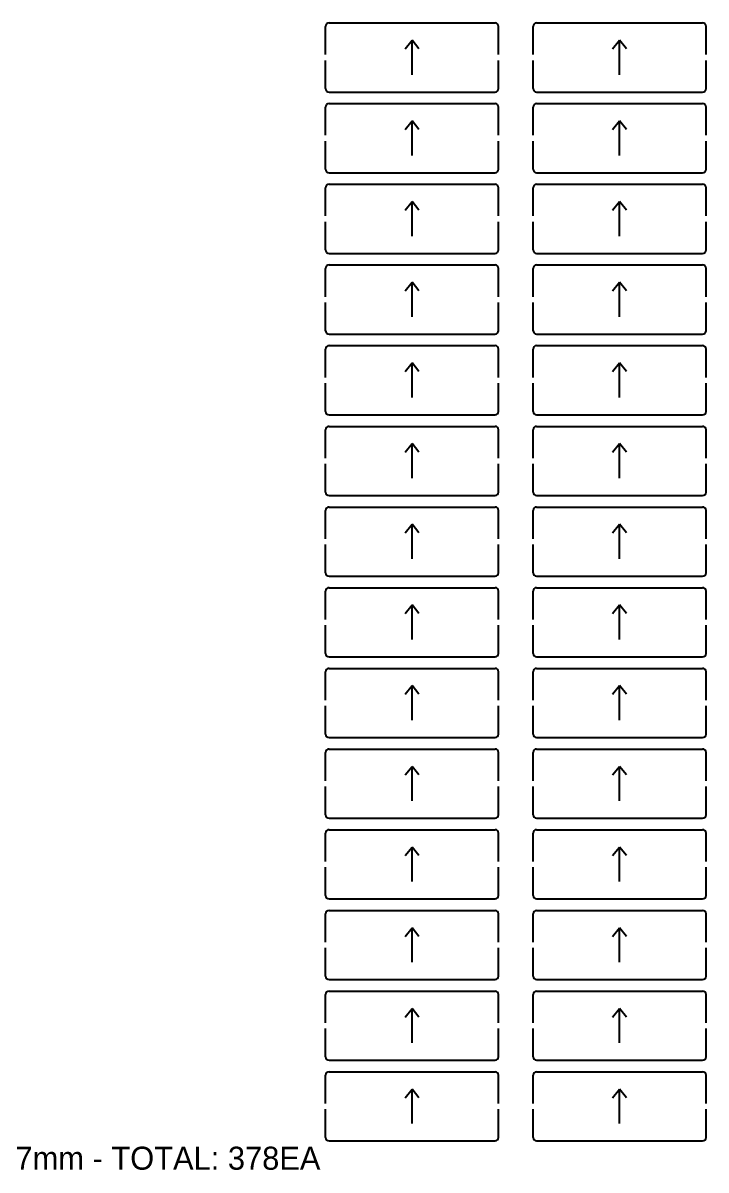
# Model space of a CAD drawing. Extents: x 0 to 438, y 0 to 206.
# Drawn here: x 59.2 to 118.5, y 2 to 101.5 of the extents above; entities that cross this region are included whole.
import ezdxf

# ---------------------------------------------------------------- set-up
doc = ezdxf.new("R2010")
doc.units = 0
for name, color, linetype in [('DIMENSION', 5, 'Continuous'), ('SAMPLE', 4, 'Continuous'), ('TEXT', 8, 'Continuous')]:
    doc.layers.add(name, color=color, linetype=linetype)

msp = doc.modelspace()

# ---------------------------------------------------------------- linework, layer by layer
at = {"layer": 'DIMENSION'}
for p, q in [((92.4, 99.25), (93, 100)), ((93, 97), (93, 100)), ((93.6, 99.25), (93, 100)), ((110.4, 99.25), (111, 100)), ((111, 97), (111, 100)), ((111.6, 99.25), (111, 100)), ((92.4, 92.25), (93, 93)), ((93, 90), (93, 93)), ((93.6, 92.25), (93, 93)), ((110.4, 92.25), (111, 93)), ((111, 90), (111, 93)), ((111.6, 92.25), (111, 93)), ((92.4, 85.25), (93, 86)), ((93, 83), (93, 86)), ((93.6, 85.25), (93, 86)), ((110.4, 85.25), (111, 86)), ((111, 83), (111, 86)), ((111.6, 85.25), (111, 86)), ((92.4, 78.25), (93, 79)), ((93, 76), (93, 79)), ((93.6, 78.25), (93, 79)), ((110.4, 78.25), (111, 79)), ((111, 76), (111, 79)), ((111.6, 78.25), (111, 79)), ((92.4, 71.25), (93, 72)), ((93, 69), (93, 72)), ((93.6, 71.25), (93, 72)), ((110.4, 71.25), (111, 72)), ((111, 69), (111, 72)), ((111.6, 71.25), (111, 72)), ((92.4, 64.25), (93, 65)), ((93, 62), (93, 65)), ((93.6, 64.25), (93, 65)), ((110.4, 64.25), (111, 65)), ((111, 62), (111, 65)), ((111.6, 64.25), (111, 65)), ((92.4, 57.25), (93, 58)), ((93, 55), (93, 58)), ((93.6, 57.25), (93, 58)), ((110.4, 57.25), (111, 58)), ((111, 55), (111, 58)), ((111.6, 57.25), (111, 58)), ((92.4, 50.25), (93, 51)), ((93, 48), (93, 51)), ((93.6, 50.25), (93, 51)), ((110.4, 50.25), (111, 51)), ((111, 48), (111, 51)), ((111.6, 50.25), (111, 51)), ((92.4, 43.25), (93, 44)), ((93, 41), (93, 44)), ((93.6, 43.25), (93, 44)), ((110.4, 43.25), (111, 44)), ((111, 41), (111, 44)), ((111.6, 43.25), (111, 44)), ((92.4, 36.25), (93, 37)), ((93, 34), (93, 37)), ((93.6, 36.25), (93, 37)), ((110.4, 36.25), (111, 37)), ((111, 34), (111, 37)), ((111.6, 36.25), (111, 37)), ((92.4, 29.25), (93, 30)), ((93, 27), (93, 30)), ((93.6, 29.25), (93, 30)), ((110.4, 29.25), (111, 30)), ((111, 27), (111, 30)), ((111.6, 29.25), (111, 30)), ((92.4, 22.25), (93, 23)), ((93, 20), (93, 23)), ((93.6, 22.25), (93, 23)), ((110.4, 22.25), (111, 23)), ((111, 20), (111, 23)), ((111.6, 22.25), (111, 23)), ((92.4, 15.25), (93, 16)), ((93, 13), (93, 16)), ((93.6, 15.25), (93, 16)), ((110.4, 15.25), (111, 16)), ((111, 13), (111, 16)), ((111.6, 15.25), (111, 16)), ((92.4, 8.25), (93, 9)), ((93, 6), (93, 9)), ((93.6, 8.25), (93, 9)), ((110.4, 8.25), (111, 9)), ((111, 6), (111, 9)), ((111.6, 8.25), (111, 9))]:
    msp.add_line(p, q, dxfattribs=at)
at = {"layer": 'SAMPLE'}
for p, q in [((85.5228, 101.3148), (85.5, 101.2)), ((85.5, 98.75), (85.5, 101.2)), ((85.5879, 101.4121), (85.5228, 101.3148)), ((85.6852, 101.4772), (85.5879, 101.4121)), ((85.8, 101.5), (85.6852, 101.4772)), ((85.8, 101.5), (100.2, 101.5)), ((100.3148, 101.4772), (100.2, 101.5)), ((100.4121, 101.4121), (100.3148, 101.4772)), ((100.4772, 101.3148), (100.4121, 101.4121)), ((100.5, 101.2), (100.4772, 101.3148)), ((100.5, 98.75), (100.5, 101.2)), ((103.5228, 101.3148), (103.5, 101.2)), ((103.5, 98.75), (103.5, 101.2)), ((103.5879, 101.4121), (103.5228, 101.3148)), ((103.6852, 101.4772), (103.5879, 101.4121)), ((103.8, 101.5), (103.6852, 101.4772)), ((103.8, 101.5), (118.2, 101.5)), ((118.3148, 101.4772), (118.2, 101.5)), ((118.4121, 101.4121), (118.3148, 101.4772)), ((118.4772, 101.3148), (118.4121, 101.4121)), ((118.5, 101.2), (118.4772, 101.3148)), ((118.5, 98.75), (118.5, 101.2)), ((85.5, 95.8), (85.5, 98.25)), ((100.5, 95.8), (100.5, 98.25)), ((103.5, 95.8), (103.5, 98.25)), ((118.5, 95.8), (118.5, 98.25)), ((85.5, 95.8), (85.5228, 95.6852)), ((85.5228, 95.6852), (85.5879, 95.5879)), ((85.5879, 95.5879), (85.6852, 95.5228)), ((100.3148, 95.5228), (100.4121, 95.5879)), ((100.4121, 95.5879), (100.4772, 95.6852)), ((100.4772, 95.6852), (100.5, 95.8)), ((103.5, 95.8), (103.5228, 95.6852)), ((103.5228, 95.6852), (103.5879, 95.5879)), ((103.5879, 95.5879), (103.6852, 95.5228)), ((118.3148, 95.5228), (118.4121, 95.5879)), ((118.4121, 95.5879), (118.4772, 95.6852)), ((118.4772, 95.6852), (118.5, 95.8)), ((85.6852, 95.5228), (85.8, 95.5)), ((85.8, 95.5), (100.2, 95.5)), ((100.2, 95.5), (100.3148, 95.5228)), ((103.6852, 95.5228), (103.8, 95.5)), ((103.8, 95.5), (118.2, 95.5)), ((118.2, 95.5), (118.3148, 95.5228)), ((85.5228, 94.3148), (85.5, 94.2)), ((85.5, 91.75), (85.5, 94.2)), ((85.5879, 94.4121), (85.5228, 94.3148)), ((85.6852, 94.4772), (85.5879, 94.4121)), ((85.8, 94.5), (85.6852, 94.4772)), ((85.8, 94.5), (100.2, 94.5)), ((100.3148, 94.4772), (100.2, 94.5)), ((100.4121, 94.4121), (100.3148, 94.4772)), ((100.4772, 94.3148), (100.4121, 94.4121)), ((100.5, 94.2), (100.4772, 94.3148)), ((100.5, 91.75), (100.5, 94.2)), ((103.5228, 94.3148), (103.5, 94.2)), ((103.5, 91.75), (103.5, 94.2)), ((103.5879, 94.4121), (103.5228, 94.3148)), ((103.6852, 94.4772), (103.5879, 94.4121)), ((103.8, 94.5), (103.6852, 94.4772)), ((103.8, 94.5), (118.2, 94.5)), ((118.3148, 94.4772), (118.2, 94.5)), ((118.4121, 94.4121), (118.3148, 94.4772)), ((118.4772, 94.3148), (118.4121, 94.4121)), ((118.5, 94.2), (118.4772, 94.3148)), ((118.5, 91.75), (118.5, 94.2)), ((85.5, 88.8), (85.5, 91.25)), ((100.5, 88.8), (100.5, 91.25)), ((103.5, 88.8), (103.5, 91.25)), ((118.5, 88.8), (118.5, 91.25)), ((85.5, 88.8), (85.5228, 88.6852)), ((85.5228, 88.6852), (85.5879, 88.5879)), ((85.5879, 88.5879), (85.6852, 88.5228)), ((100.3148, 88.5228), (100.4121, 88.5879)), ((100.4121, 88.5879), (100.4772, 88.6852)), ((100.4772, 88.6852), (100.5, 88.8)), ((103.5, 88.8), (103.5228, 88.6852)), ((103.5228, 88.6852), (103.5879, 88.5879)), ((103.5879, 88.5879), (103.6852, 88.5228)), ((118.3148, 88.5228), (118.4121, 88.5879)), ((118.4121, 88.5879), (118.4772, 88.6852)), ((118.4772, 88.6852), (118.5, 88.8)), ((85.6852, 88.5228), (85.8, 88.5)), ((85.8, 88.5), (100.2, 88.5)), ((100.2, 88.5), (100.3148, 88.5228)), ((103.6852, 88.5228), (103.8, 88.5)), ((103.8, 88.5), (118.2, 88.5)), ((118.2, 88.5), (118.3148, 88.5228)), ((85.5228, 87.3148), (85.5, 87.2)), ((85.5, 84.75), (85.5, 87.2)), ((85.5879, 87.4121), (85.5228, 87.3148)), ((85.6852, 87.4772), (85.5879, 87.4121)), ((85.8, 87.5), (85.6852, 87.4772)), ((85.8, 87.5), (100.2, 87.5)), ((100.3148, 87.4772), (100.2, 87.5)), ((100.4121, 87.4121), (100.3148, 87.4772)), ((100.4772, 87.3148), (100.4121, 87.4121)), ((100.5, 87.2), (100.4772, 87.3148)), ((100.5, 84.75), (100.5, 87.2)), ((103.5228, 87.3148), (103.5, 87.2)), ((103.5, 84.75), (103.5, 87.2)), ((103.5879, 87.4121), (103.5228, 87.3148)), ((103.6852, 87.4772), (103.5879, 87.4121)), ((103.8, 87.5), (103.6852, 87.4772)), ((103.8, 87.5), (118.2, 87.5)), ((118.3148, 87.4772), (118.2, 87.5)), ((118.4121, 87.4121), (118.3148, 87.4772)), ((118.4772, 87.3148), (118.4121, 87.4121)), ((118.5, 87.2), (118.4772, 87.3148)), ((118.5, 84.75), (118.5, 87.2)), ((85.5, 81.8), (85.5, 84.25)), ((100.5, 81.8), (100.5, 84.25)), ((103.5, 81.8), (103.5, 84.25)), ((118.5, 81.8), (118.5, 84.25)), ((85.5, 81.8), (85.5228, 81.6852)), ((85.5228, 81.6852), (85.5879, 81.5879)), ((100.4121, 81.5879), (100.4772, 81.6852)), ((100.4772, 81.6852), (100.5, 81.8)), ((103.5, 81.8), (103.5228, 81.6852)), ((103.5228, 81.6852), (103.5879, 81.5879)), ((118.4121, 81.5879), (118.4772, 81.6852)), ((118.4772, 81.6852), (118.5, 81.8)), ((85.5879, 81.5879), (85.6852, 81.5228)), ((85.6852, 81.5228), (85.8, 81.5)), ((85.8, 81.5), (100.2, 81.5)), ((100.2, 81.5), (100.3148, 81.5228)), ((100.3148, 81.5228), (100.4121, 81.5879)), ((103.5879, 81.5879), (103.6852, 81.5228)), ((103.6852, 81.5228), (103.8, 81.5)), ((103.8, 81.5), (118.2, 81.5)), ((118.2, 81.5), (118.3148, 81.5228)), ((118.3148, 81.5228), (118.4121, 81.5879)), ((85.5228, 80.3148), (85.5, 80.2)), ((85.5, 77.75), (85.5, 80.2)), ((85.5879, 80.4121), (85.5228, 80.3148)), ((85.6852, 80.4772), (85.5879, 80.4121)), ((85.8, 80.5), (85.6852, 80.4772)), ((85.8, 80.5), (100.2, 80.5)), ((100.3148, 80.4772), (100.2, 80.5)), ((100.4121, 80.4121), (100.3148, 80.4772)), ((100.4772, 80.3148), (100.4121, 80.4121)), ((100.5, 80.2), (100.4772, 80.3148)), ((100.5, 77.75), (100.5, 80.2)), ((103.5228, 80.3148), (103.5, 80.2)), ((103.5, 77.75), (103.5, 80.2)), ((103.5879, 80.4121), (103.5228, 80.3148)), ((103.6852, 80.4772), (103.5879, 80.4121)), ((103.8, 80.5), (103.6852, 80.4772)), ((103.8, 80.5), (118.2, 80.5)), ((118.3148, 80.4772), (118.2, 80.5)), ((118.4121, 80.4121), (118.3148, 80.4772)), ((118.4772, 80.3148), (118.4121, 80.4121)), ((118.5, 80.2), (118.4772, 80.3148)), ((118.5, 77.75), (118.5, 80.2)), ((85.5, 74.8), (85.5, 77.25)), ((100.5, 74.8), (100.5, 77.25)), ((103.5, 74.8), (103.5, 77.25)), ((118.5, 74.8), (118.5, 77.25)), ((85.5, 74.8), (85.5228, 74.6852)), ((85.5228, 74.6852), (85.5879, 74.5879)), ((100.4121, 74.5879), (100.4772, 74.6852)), ((100.4772, 74.6852), (100.5, 74.8)), ((103.5, 74.8), (103.5228, 74.6852)), ((103.5228, 74.6852), (103.5879, 74.5879)), ((118.4121, 74.5879), (118.4772, 74.6852)), ((118.4772, 74.6852), (118.5, 74.8)), ((85.5879, 74.5879), (85.6852, 74.5228)), ((85.6852, 74.5228), (85.8, 74.5)), ((85.8, 74.5), (100.2, 74.5)), ((100.2, 74.5), (100.3148, 74.5228)), ((100.3148, 74.5228), (100.4121, 74.5879)), ((103.5879, 74.5879), (103.6852, 74.5228)), ((103.6852, 74.5228), (103.8, 74.5)), ((103.8, 74.5), (118.2, 74.5)), ((118.2, 74.5), (118.3148, 74.5228)), ((118.3148, 74.5228), (118.4121, 74.5879)), ((85.5228, 73.3148), (85.5, 73.2)), ((85.5, 70.75), (85.5, 73.2)), ((85.5879, 73.4121), (85.5228, 73.3148)), ((85.6852, 73.4772), (85.5879, 73.4121)), ((85.8, 73.5), (85.6852, 73.4772)), ((85.8, 73.5), (100.2, 73.5)), ((100.3148, 73.4772), (100.2, 73.5)), ((100.4121, 73.4121), (100.3148, 73.4772)), ((100.4772, 73.3148), (100.4121, 73.4121)), ((100.5, 73.2), (100.4772, 73.3148)), ((100.5, 70.75), (100.5, 73.2)), ((103.5228, 73.3148), (103.5, 73.2)), ((103.5, 70.75), (103.5, 73.2)), ((103.5879, 73.4121), (103.5228, 73.3148)), ((103.6852, 73.4772), (103.5879, 73.4121)), ((103.8, 73.5), (103.6852, 73.4772)), ((103.8, 73.5), (118.2, 73.5)), ((118.3148, 73.4772), (118.2, 73.5)), ((118.4121, 73.4121), (118.3148, 73.4772)), ((118.4772, 73.3148), (118.4121, 73.4121)), ((118.5, 73.2), (118.4772, 73.3148)), ((118.5, 70.75), (118.5, 73.2)), ((85.5, 67.8), (85.5, 70.25)), ((100.5, 67.8), (100.5, 70.25)), ((103.5, 67.8), (103.5, 70.25)), ((118.5, 67.8), (118.5, 70.25)), ((85.5, 67.8), (85.5228, 67.6852)), ((85.5228, 67.6852), (85.5879, 67.5879)), ((100.4121, 67.5879), (100.4772, 67.6852)), ((100.4772, 67.6852), (100.5, 67.8)), ((103.5, 67.8), (103.5228, 67.6852)), ((103.5228, 67.6852), (103.5879, 67.5879)), ((118.4121, 67.5879), (118.4772, 67.6852)), ((118.4772, 67.6852), (118.5, 67.8)), ((85.5879, 67.5879), (85.6852, 67.5228)), ((85.6852, 67.5228), (85.8, 67.5)), ((85.8, 67.5), (100.2, 67.5)), ((100.2, 67.5), (100.3148, 67.5228)), ((100.3148, 67.5228), (100.4121, 67.5879)), ((103.5879, 67.5879), (103.6852, 67.5228)), ((103.6852, 67.5228), (103.8, 67.5)), ((103.8, 67.5), (118.2, 67.5)), ((118.2, 67.5), (118.3148, 67.5228)), ((118.3148, 67.5228), (118.4121, 67.5879)), ((85.5228, 66.3148), (85.5, 66.2)), ((85.5, 63.75), (85.5, 66.2)), ((85.5879, 66.4121), (85.5228, 66.3148)), ((85.6852, 66.4772), (85.5879, 66.4121)), ((85.8, 66.5), (85.6852, 66.4772)), ((85.8, 66.5), (100.2, 66.5)), ((100.3148, 66.4772), (100.2, 66.5)), ((100.4121, 66.4121), (100.3148, 66.4772)), ((100.4772, 66.3148), (100.4121, 66.4121)), ((100.5, 66.2), (100.4772, 66.3148)), ((100.5, 63.75), (100.5, 66.2)), ((103.5228, 66.3148), (103.5, 66.2)), ((103.5, 63.75), (103.5, 66.2)), ((103.5879, 66.4121), (103.5228, 66.3148)), ((103.6852, 66.4772), (103.5879, 66.4121)), ((103.8, 66.5), (103.6852, 66.4772)), ((103.8, 66.5), (118.2, 66.5)), ((118.3148, 66.4772), (118.2, 66.5)), ((118.4121, 66.4121), (118.3148, 66.4772)), ((118.4772, 66.3148), (118.4121, 66.4121)), ((118.5, 66.2), (118.4772, 66.3148)), ((118.5, 63.75), (118.5, 66.2)), ((85.5, 60.8), (85.5, 63.25)), ((100.5, 60.8), (100.5, 63.25)), ((103.5, 60.8), (103.5, 63.25)), ((118.5, 60.8), (118.5, 63.25)), ((85.5, 60.8), (85.5228, 60.6852)), ((100.4772, 60.6852), (100.5, 60.8)), ((103.5, 60.8), (103.5228, 60.6852)), ((118.4772, 60.6852), (118.5, 60.8)), ((85.5228, 60.6852), (85.5879, 60.5879)), ((85.5879, 60.5879), (85.6852, 60.5228)), ((85.6852, 60.5228), (85.8, 60.5)), ((85.8, 60.5), (100.2, 60.5)), ((100.2, 60.5), (100.3148, 60.5228)), ((100.3148, 60.5228), (100.4121, 60.5879)), ((100.4121, 60.5879), (100.4772, 60.6852)), ((103.5228, 60.6852), (103.5879, 60.5879)), ((103.5879, 60.5879), (103.6852, 60.5228)), ((103.6852, 60.5228), (103.8, 60.5)), ((103.8, 60.5), (118.2, 60.5)), ((118.2, 60.5), (118.3148, 60.5228)), ((118.3148, 60.5228), (118.4121, 60.5879)), ((118.4121, 60.5879), (118.4772, 60.6852)), ((85.5228, 59.3148), (85.5, 59.2)), ((85.5, 56.75), (85.5, 59.2)), ((85.5879, 59.4121), (85.5228, 59.3148)), ((85.6852, 59.4772), (85.5879, 59.4121)), ((85.8, 59.5), (85.6852, 59.4772)), ((85.8, 59.5), (100.2, 59.5)), ((100.3148, 59.4772), (100.2, 59.5)), ((100.4121, 59.4121), (100.3148, 59.4772)), ((100.4772, 59.3148), (100.4121, 59.4121)), ((100.5, 59.2), (100.4772, 59.3148)), ((100.5, 56.75), (100.5, 59.2)), ((103.5228, 59.3148), (103.5, 59.2)), ((103.5, 56.75), (103.5, 59.2)), ((103.5879, 59.4121), (103.5228, 59.3148)), ((103.6852, 59.4772), (103.5879, 59.4121)), ((103.8, 59.5), (103.6852, 59.4772)), ((103.8, 59.5), (118.2, 59.5)), ((118.3148, 59.4772), (118.2, 59.5)), ((118.4121, 59.4121), (118.3148, 59.4772)), ((118.4772, 59.3148), (118.4121, 59.4121)), ((118.5, 59.2), (118.4772, 59.3148)), ((118.5, 56.75), (118.5, 59.2)), ((85.5, 53.8), (85.5, 56.25)), ((100.5, 53.8), (100.5, 56.25)), ((103.5, 53.8), (103.5, 56.25)), ((118.5, 53.8), (118.5, 56.25)), ((85.5, 53.8), (85.5228, 53.6852)), ((100.4772, 53.6852), (100.5, 53.8)), ((103.5, 53.8), (103.5228, 53.6852)), ((118.4772, 53.6852), (118.5, 53.8)), ((85.5228, 53.6852), (85.5879, 53.5879)), ((85.5879, 53.5879), (85.6852, 53.5228)), ((85.6852, 53.5228), (85.8, 53.5)), ((85.8, 53.5), (100.2, 53.5)), ((100.2, 53.5), (100.3148, 53.5228)), ((100.3148, 53.5228), (100.4121, 53.5879)), ((100.4121, 53.5879), (100.4772, 53.6852)), ((103.5228, 53.6852), (103.5879, 53.5879)), ((103.5879, 53.5879), (103.6852, 53.5228)), ((103.6852, 53.5228), (103.8, 53.5)), ((103.8, 53.5), (118.2, 53.5)), ((118.2, 53.5), (118.3148, 53.5228)), ((118.3148, 53.5228), (118.4121, 53.5879)), ((118.4121, 53.5879), (118.4772, 53.6852)), ((85.5228, 52.3148), (85.5, 52.2)), ((85.5, 49.75), (85.5, 52.2)), ((85.5879, 52.4121), (85.5228, 52.3148)), ((85.6852, 52.4772), (85.5879, 52.4121)), ((85.8, 52.5), (85.6852, 52.4772)), ((85.8, 52.5), (100.2, 52.5)), ((100.3148, 52.4772), (100.2, 52.5)), ((100.4121, 52.4121), (100.3148, 52.4772)), ((100.4772, 52.3148), (100.4121, 52.4121)), ((100.5, 52.2), (100.4772, 52.3148)), ((100.5, 49.75), (100.5, 52.2)), ((103.5228, 52.3148), (103.5, 52.2)), ((103.5, 49.75), (103.5, 52.2)), ((103.5879, 52.4121), (103.5228, 52.3148)), ((103.6852, 52.4772), (103.5879, 52.4121)), ((103.8, 52.5), (103.6852, 52.4772)), ((103.8, 52.5), (118.2, 52.5)), ((118.3148, 52.4772), (118.2, 52.5)), ((118.4121, 52.4121), (118.3148, 52.4772)), ((118.4772, 52.3148), (118.4121, 52.4121)), ((118.5, 52.2), (118.4772, 52.3148)), ((118.5, 49.75), (118.5, 52.2)), ((85.5, 46.8), (85.5, 49.25)), ((100.5, 46.8), (100.5, 49.25)), ((103.5, 46.8), (103.5, 49.25)), ((118.5, 46.8), (118.5, 49.25)), ((85.5, 46.8), (85.5228, 46.6852)), ((100.4772, 46.6852), (100.5, 46.8)), ((103.5, 46.8), (103.5228, 46.6852)), ((118.4772, 46.6852), (118.5, 46.8)), ((85.5228, 46.6852), (85.5879, 46.5879)), ((85.5879, 46.5879), (85.6852, 46.5228)), ((85.6852, 46.5228), (85.8, 46.5)), ((85.8, 46.5), (100.2, 46.5)), ((100.2, 46.5), (100.3148, 46.5228)), ((100.3148, 46.5228), (100.4121, 46.5879)), ((100.4121, 46.5879), (100.4772, 46.6852)), ((103.5228, 46.6852), (103.5879, 46.5879)), ((103.5879, 46.5879), (103.6852, 46.5228)), ((103.6852, 46.5228), (103.8, 46.5)), ((103.8, 46.5), (118.2, 46.5)), ((118.2, 46.5), (118.3148, 46.5228)), ((118.3148, 46.5228), (118.4121, 46.5879)), ((118.4121, 46.5879), (118.4772, 46.6852)), ((85.5228, 45.3148), (85.5, 45.2)), ((85.5, 42.75), (85.5, 45.2)), ((85.5879, 45.4121), (85.5228, 45.3148)), ((85.6852, 45.4772), (85.5879, 45.4121)), ((85.8, 45.5), (85.6852, 45.4772)), ((85.8, 45.5), (100.2, 45.5)), ((100.3148, 45.4772), (100.2, 45.5)), ((100.4121, 45.4121), (100.3148, 45.4772)), ((100.4772, 45.3148), (100.4121, 45.4121)), ((100.5, 45.2), (100.4772, 45.3148)), ((100.5, 42.75), (100.5, 45.2)), ((103.5228, 45.3148), (103.5, 45.2)), ((103.5, 42.75), (103.5, 45.2)), ((103.5879, 45.4121), (103.5228, 45.3148)), ((103.6852, 45.4772), (103.5879, 45.4121)), ((103.8, 45.5), (103.6852, 45.4772)), ((103.8, 45.5), (118.2, 45.5)), ((118.3148, 45.4772), (118.2, 45.5)), ((118.4121, 45.4121), (118.3148, 45.4772)), ((118.4772, 45.3148), (118.4121, 45.4121)), ((118.5, 45.2), (118.4772, 45.3148)), ((118.5, 42.75), (118.5, 45.2)), ((85.5, 39.8), (85.5, 42.25)), ((100.5, 39.8), (100.5, 42.25)), ((103.5, 39.8), (103.5, 42.25)), ((118.5, 39.8), (118.5, 42.25)), ((85.5, 39.8), (85.5228, 39.6852)), ((85.5228, 39.6852), (85.5879, 39.5879)), ((85.5879, 39.5879), (85.6852, 39.5228)), ((85.6852, 39.5228), (85.8, 39.5)), ((85.8, 39.5), (100.2, 39.5)), ((100.2, 39.5), (100.3148, 39.5228)), ((100.3148, 39.5228), (100.4121, 39.5879)), ((100.4121, 39.5879), (100.4772, 39.6852)), ((100.4772, 39.6852), (100.5, 39.8)), ((103.5, 39.8), (103.5228, 39.6852)), ((103.5228, 39.6852), (103.5879, 39.5879)), ((103.5879, 39.5879), (103.6852, 39.5228)), ((103.6852, 39.5228), (103.8, 39.5)), ((103.8, 39.5), (118.2, 39.5)), ((118.2, 39.5), (118.3148, 39.5228)), ((118.3148, 39.5228), (118.4121, 39.5879)), ((118.4121, 39.5879), (118.4772, 39.6852)), ((118.4772, 39.6852), (118.5, 39.8)), ((85.5228, 38.3148), (85.5, 38.2)), ((85.5, 35.75), (85.5, 38.2)), ((85.5879, 38.4121), (85.5228, 38.3148)), ((85.6852, 38.4772), (85.5879, 38.4121)), ((85.8, 38.5), (85.6852, 38.4772)), ((85.8, 38.5), (100.2, 38.5)), ((100.3148, 38.4772), (100.2, 38.5)), ((100.4121, 38.4121), (100.3148, 38.4772)), ((100.4772, 38.3148), (100.4121, 38.4121)), ((100.5, 38.2), (100.4772, 38.3148)), ((100.5, 35.75), (100.5, 38.2)), ((103.5228, 38.3148), (103.5, 38.2)), ((103.5, 35.75), (103.5, 38.2)), ((103.5879, 38.4121), (103.5228, 38.3148)), ((103.6852, 38.4772), (103.5879, 38.4121)), ((103.8, 38.5), (103.6852, 38.4772)), ((103.8, 38.5), (118.2, 38.5)), ((118.3148, 38.4772), (118.2, 38.5)), ((118.4121, 38.4121), (118.3148, 38.4772)), ((118.4772, 38.3148), (118.4121, 38.4121)), ((118.5, 38.2), (118.4772, 38.3148)), ((118.5, 35.75), (118.5, 38.2)), ((85.5, 32.8), (85.5, 35.25)), ((100.5, 32.8), (100.5, 35.25)), ((103.5, 32.8), (103.5, 35.25)), ((118.5, 32.8), (118.5, 35.25)), ((85.5, 32.8), (85.5228, 32.6852)), ((85.5228, 32.6852), (85.5879, 32.5879)), ((85.5879, 32.5879), (85.6852, 32.5228)), ((85.6852, 32.5228), (85.8, 32.5)), ((85.8, 32.5), (100.2, 32.5)), ((100.2, 32.5), (100.3148, 32.5228)), ((100.3148, 32.5228), (100.4121, 32.5879)), ((100.4121, 32.5879), (100.4772, 32.6852)), ((100.4772, 32.6852), (100.5, 32.8)), ((103.5, 32.8), (103.5228, 32.6852)), ((103.5228, 32.6852), (103.5879, 32.5879)), ((103.5879, 32.5879), (103.6852, 32.5228)), ((103.6852, 32.5228), (103.8, 32.5)), ((103.8, 32.5), (118.2, 32.5)), ((118.2, 32.5), (118.3148, 32.5228)), ((118.3148, 32.5228), (118.4121, 32.5879)), ((118.4121, 32.5879), (118.4772, 32.6852)), ((118.4772, 32.6852), (118.5, 32.8)), ((85.5228, 31.3148), (85.5, 31.2)), ((85.5, 28.75), (85.5, 31.2)), ((85.5879, 31.4121), (85.5228, 31.3148)), ((85.6852, 31.4772), (85.5879, 31.4121)), ((85.8, 31.5), (85.6852, 31.4772)), ((85.8, 31.5), (100.2, 31.5)), ((100.3148, 31.4772), (100.2, 31.5)), ((100.4121, 31.4121), (100.3148, 31.4772)), ((100.4772, 31.3148), (100.4121, 31.4121)), ((100.5, 31.2), (100.4772, 31.3148)), ((100.5, 28.75), (100.5, 31.2)), ((103.5228, 31.3148), (103.5, 31.2)), ((103.5, 28.75), (103.5, 31.2)), ((103.5879, 31.4121), (103.5228, 31.3148)), ((103.6852, 31.4772), (103.5879, 31.4121)), ((103.8, 31.5), (103.6852, 31.4772)), ((103.8, 31.5), (118.2, 31.5)), ((118.3148, 31.4772), (118.2, 31.5)), ((118.4121, 31.4121), (118.3148, 31.4772)), ((118.4772, 31.3148), (118.4121, 31.4121)), ((118.5, 31.2), (118.4772, 31.3148)), ((118.5, 28.75), (118.5, 31.2)), ((85.5, 25.8), (85.5, 28.25)), ((100.5, 25.8), (100.5, 28.25)), ((103.5, 25.8), (103.5, 28.25)), ((118.5, 25.8), (118.5, 28.25)), ((85.5, 25.8), (85.5228, 25.6852)), ((85.5228, 25.6852), (85.5879, 25.5879)), ((85.5879, 25.5879), (85.6852, 25.5228)), ((85.6852, 25.5228), (85.8, 25.5)), ((85.8, 25.5), (100.2, 25.5)), ((100.2, 25.5), (100.3148, 25.5228)), ((100.3148, 25.5228), (100.4121, 25.5879)), ((100.4121, 25.5879), (100.4772, 25.6852)), ((100.4772, 25.6852), (100.5, 25.8)), ((103.5, 25.8), (103.5228, 25.6852)), ((103.5228, 25.6852), (103.5879, 25.5879)), ((103.5879, 25.5879), (103.6852, 25.5228)), ((103.6852, 25.5228), (103.8, 25.5)), ((103.8, 25.5), (118.2, 25.5)), ((118.2, 25.5), (118.3148, 25.5228)), ((118.3148, 25.5228), (118.4121, 25.5879)), ((118.4121, 25.5879), (118.4772, 25.6852)), ((118.4772, 25.6852), (118.5, 25.8)), ((85.5228, 24.3148), (85.5, 24.2)), ((85.5, 21.75), (85.5, 24.2)), ((85.5879, 24.4121), (85.5228, 24.3148)), ((85.6852, 24.4772), (85.5879, 24.4121)), ((85.8, 24.5), (85.6852, 24.4772)), ((85.8, 24.5), (100.2, 24.5)), ((100.3148, 24.4772), (100.2, 24.5)), ((100.4121, 24.4121), (100.3148, 24.4772)), ((100.4772, 24.3148), (100.4121, 24.4121)), ((100.5, 24.2), (100.4772, 24.3148)), ((100.5, 21.75), (100.5, 24.2)), ((103.5228, 24.3148), (103.5, 24.2)), ((103.5, 21.75), (103.5, 24.2)), ((103.5879, 24.4121), (103.5228, 24.3148)), ((103.6852, 24.4772), (103.5879, 24.4121)), ((103.8, 24.5), (103.6852, 24.4772)), ((103.8, 24.5), (118.2, 24.5)), ((118.3148, 24.4772), (118.2, 24.5)), ((118.4121, 24.4121), (118.3148, 24.4772)), ((118.4772, 24.3148), (118.4121, 24.4121)), ((118.5, 24.2), (118.4772, 24.3148)), ((118.5, 21.75), (118.5, 24.2)), ((85.5, 18.8), (85.5, 21.25)), ((100.5, 18.8), (100.5, 21.25)), ((103.5, 18.8), (103.5, 21.25)), ((118.5, 18.8), (118.5, 21.25)), ((85.5, 18.8), (85.5228, 18.6852)), ((85.5228, 18.6852), (85.5879, 18.5879)), ((85.5879, 18.5879), (85.6852, 18.5228)), ((85.6852, 18.5228), (85.8, 18.5)), ((85.8, 18.5), (100.2, 18.5)), ((100.2, 18.5), (100.3148, 18.5228)), ((100.3148, 18.5228), (100.4121, 18.5879)), ((100.4121, 18.5879), (100.4772, 18.6852)), ((100.4772, 18.6852), (100.5, 18.8)), ((103.5, 18.8), (103.5228, 18.6852)), ((103.5228, 18.6852), (103.5879, 18.5879)), ((103.5879, 18.5879), (103.6852, 18.5228)), ((103.6852, 18.5228), (103.8, 18.5)), ((103.8, 18.5), (118.2, 18.5)), ((118.2, 18.5), (118.3148, 18.5228)), ((118.3148, 18.5228), (118.4121, 18.5879)), ((118.4121, 18.5879), (118.4772, 18.6852)), ((118.4772, 18.6852), (118.5, 18.8)), ((85.5228, 17.3148), (85.5, 17.2)), ((85.5, 14.75), (85.5, 17.2)), ((85.5879, 17.4121), (85.5228, 17.3148)), ((85.6852, 17.4772), (85.5879, 17.4121)), ((85.8, 17.5), (85.6852, 17.4772)), ((85.8, 17.5), (100.2, 17.5)), ((100.3148, 17.4772), (100.2, 17.5)), ((100.4121, 17.4121), (100.3148, 17.4772)), ((100.4772, 17.3148), (100.4121, 17.4121)), ((100.5, 17.2), (100.4772, 17.3148)), ((100.5, 14.75), (100.5, 17.2)), ((103.5228, 17.3148), (103.5, 17.2)), ((103.5, 14.75), (103.5, 17.2)), ((103.5879, 17.4121), (103.5228, 17.3148)), ((103.6852, 17.4772), (103.5879, 17.4121)), ((103.8, 17.5), (103.6852, 17.4772)), ((103.8, 17.5), (118.2, 17.5)), ((118.3148, 17.4772), (118.2, 17.5)), ((118.4121, 17.4121), (118.3148, 17.4772)), ((118.4772, 17.3148), (118.4121, 17.4121)), ((118.5, 17.2), (118.4772, 17.3148)), ((118.5, 14.75), (118.5, 17.2)), ((85.5, 11.8), (85.5, 14.25)), ((100.5, 11.8), (100.5, 14.25)), ((103.5, 11.8), (103.5, 14.25)), ((118.5, 11.8), (118.5, 14.25)), ((85.5, 11.8), (85.5228, 11.6852)), ((85.5228, 11.6852), (85.5879, 11.5879)), ((85.5879, 11.5879), (85.6852, 11.5228)), ((85.6852, 11.5228), (85.8, 11.5)), ((85.8, 11.5), (100.2, 11.5)), ((100.2, 11.5), (100.3148, 11.5228)), ((100.3148, 11.5228), (100.4121, 11.5879)), ((100.4121, 11.5879), (100.4772, 11.6852)), ((100.4772, 11.6852), (100.5, 11.8)), ((103.5, 11.8), (103.5228, 11.6852)), ((103.5228, 11.6852), (103.5879, 11.5879)), ((103.5879, 11.5879), (103.6852, 11.5228)), ((103.6852, 11.5228), (103.8, 11.5)), ((103.8, 11.5), (118.2, 11.5)), ((118.2, 11.5), (118.3148, 11.5228)), ((118.3148, 11.5228), (118.4121, 11.5879)), ((118.4121, 11.5879), (118.4772, 11.6852)), ((118.4772, 11.6852), (118.5, 11.8)), ((85.5228, 10.3148), (85.5, 10.2)), ((85.5, 7.75), (85.5, 10.2)), ((85.5879, 10.4121), (85.5228, 10.3148)), ((85.6852, 10.4772), (85.5879, 10.4121)), ((85.8, 10.5), (85.6852, 10.4772)), ((85.8, 10.5), (100.2, 10.5)), ((100.3148, 10.4772), (100.2, 10.5)), ((100.4121, 10.4121), (100.3148, 10.4772)), ((100.4772, 10.3148), (100.4121, 10.4121)), ((100.5, 10.2), (100.4772, 10.3148)), ((100.5, 7.75), (100.5, 10.2)), ((103.5228, 10.3148), (103.5, 10.2)), ((103.5, 7.75), (103.5, 10.2)), ((103.5879, 10.4121), (103.5228, 10.3148)), ((103.6852, 10.4772), (103.5879, 10.4121)), ((103.8, 10.5), (103.6852, 10.4772)), ((103.8, 10.5), (118.2, 10.5)), ((118.3148, 10.4772), (118.2, 10.5)), ((118.4121, 10.4121), (118.3148, 10.4772)), ((118.4772, 10.3148), (118.4121, 10.4121)), ((118.5, 10.2), (118.4772, 10.3148)), ((118.5, 7.75), (118.5, 10.2)), ((85.5, 4.8), (85.5, 7.25)), ((100.5, 4.8), (100.5, 7.25)), ((103.5, 4.8), (103.5, 7.25)), ((118.5, 4.8), (118.5, 7.25)), ((85.5, 4.8), (85.5228, 4.6852)), ((85.5228, 4.6852), (85.5879, 4.5879)), ((85.5879, 4.5879), (85.6852, 4.5228)), ((85.6852, 4.5228), (85.8, 4.5)), ((85.8, 4.5), (100.2, 4.5)), ((100.2, 4.5), (100.3148, 4.5228)), ((100.3148, 4.5228), (100.4121, 4.5879)), ((100.4121, 4.5879), (100.4772, 4.6852)), ((100.4772, 4.6852), (100.5, 4.8)), ((103.5, 4.8), (103.5228, 4.6852)), ((103.5228, 4.6852), (103.5879, 4.5879)), ((103.5879, 4.5879), (103.6852, 4.5228)), ((103.6852, 4.5228), (103.8, 4.5)), ((103.8, 4.5), (118.2, 4.5)), ((118.2, 4.5), (118.3148, 4.5228)), ((118.3148, 4.5228), (118.4121, 4.5879)), ((118.4121, 4.5879), (118.4772, 4.6852)), ((118.4772, 4.6852), (118.5, 4.8))]:
    msp.add_line(p, q, dxfattribs=at)

# ---------------------------------------------------------------- texts
at = {"layer": 'TEXT'}
msp.add_text('3M ETCHING DESIGN - PLATE: 420x197mm - TOTAL: 378EA', height=2, dxfattribs=at).set_placement((10, 2))

doc.saveas('drawing.dxf')
